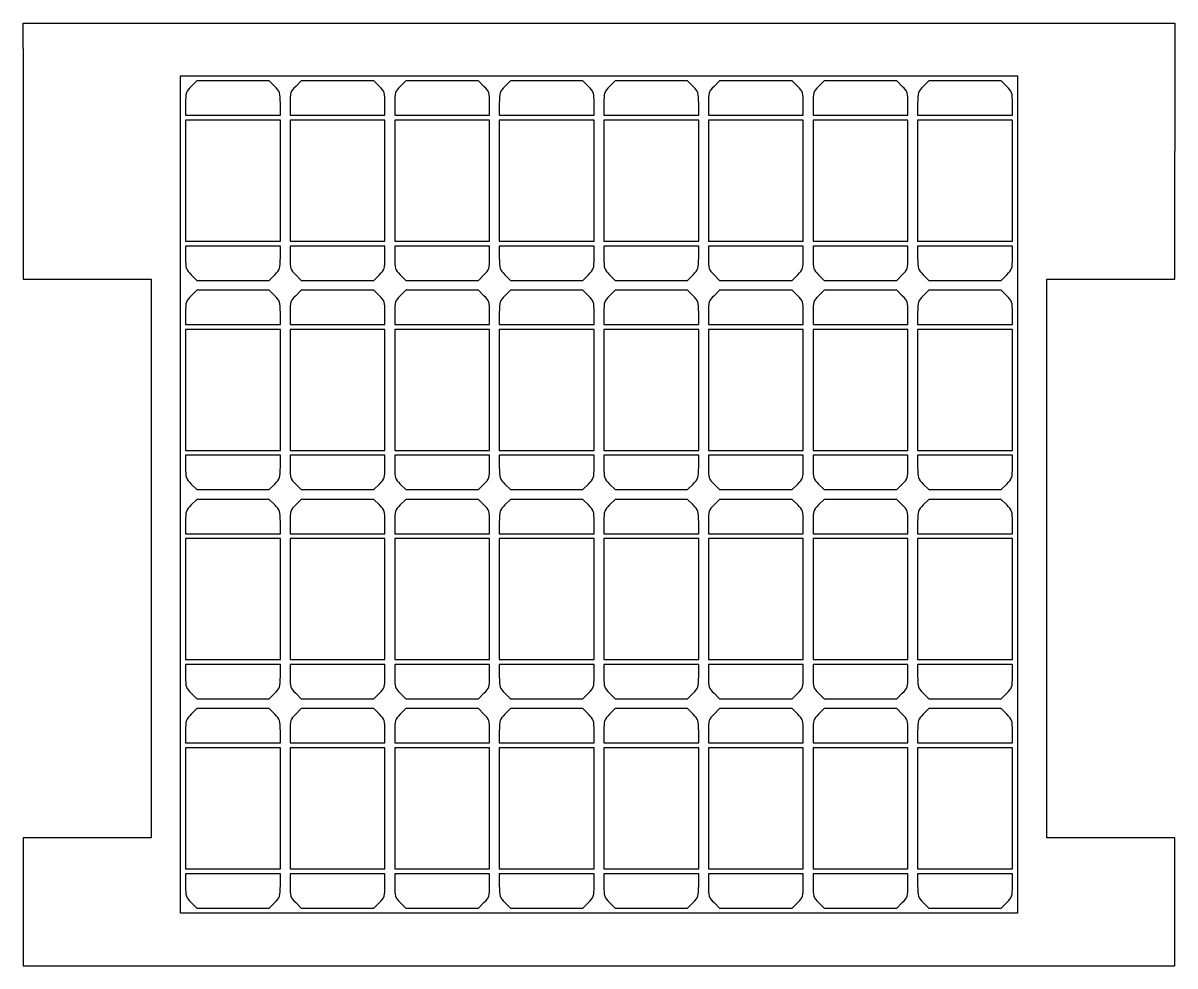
# Model space of a CAD drawing. Header units: millimetres. Extents: x -24 to 235, y 112 to 185.
# Drawn here: x 142.98 to 187.98, y 119.01 to 155.83 of the extents above; entities that cross this region are included whole.
import ezdxf

# ---------------------------------------------------------------- set-up
doc = ezdxf.new("R2010")
doc.units = ezdxf.units.MM
doc.layers.add('Livello_1', color=7, linetype='CONTINUOUS')

msp = doc.modelspace()

# ---------------------------------------------------------------- linework, layer by layer
at = {"layer": 'Livello_1', "color": 7}
for p, q in [((142.978036, 154.82909), (142.978036, 155.82909)), ((142.978036, 155.82909), (187.978106, 155.82909)), ((187.978106, 155.82909), (187.978106, 154.82909)), ((142.978036, 154.82909), (142.978036, 150.8291)), ((187.978106, 154.82909), (187.978106, 150.8291)), ((149.13564, 137.4192), (149.13564, 153.76163)), ((149.13564, 153.76163), (165.47807, 153.76163)), ((149.76125, 153.57012), (149.54421, 153.35307)), ((151.17845, 153.57012), (149.76125, 153.57012)), ((152.59564, 153.57012), (151.17845, 153.57012)), ((152.81269, 153.35307), (152.59564, 153.57012)), ((153.84686, 153.57012), (153.62981, 153.35307)), ((155.26405, 153.57012), (153.84686, 153.57012)), ((156.68125, 153.57012), (155.26405, 153.57012)), ((156.8983, 153.35307), (156.68125, 153.57012)), ((157.93247, 153.57012), (157.71542, 153.35307)), ((159.34966, 153.57012), (157.93247, 153.57012)), ((160.76685, 153.57012), (159.34966, 153.57012)), ((160.98391, 153.35307), (160.76685, 153.57012)), ((162.01808, 153.57012), (161.80103, 153.35307)), ((163.43527, 153.57012), (162.01808, 153.57012)), ((164.85247, 153.57012), (163.43527, 153.57012)), ((165.06952, 153.35307), (164.85247, 153.57012)), ((165.47807, 153.76163), (181.8205, 153.76163)), ((166.10368, 153.57012), (165.88663, 153.35307)), ((167.52088, 153.57012), (166.10368, 153.57012)), ((168.93807, 153.57012), (167.52088, 153.57012)), ((169.15512, 153.35307), (168.93807, 153.57012)), ((170.18929, 153.57012), (169.97224, 153.35307)), ((171.60648, 153.57012), (170.18929, 153.57012)), ((173.02368, 153.57012), (171.60648, 153.57012)), ((173.24073, 153.35307), (173.02368, 153.57012)), ((174.2749, 153.57012), (174.05785, 153.35307)), ((175.6921, 153.57012), (174.2749, 153.57012)), ((177.10929, 153.57012), (175.6921, 153.57012)), ((177.32634, 153.35307), (177.10929, 153.57012)), ((178.36051, 153.57012), (178.14346, 153.35307)), ((179.7777, 153.57012), (178.36051, 153.57012)), ((181.1949, 153.57012), (179.7777, 153.57012)), ((181.41194, 153.35307), (181.1949, 153.57012)), ((181.8205, 153.76163), (181.8205, 137.4192)), ((149.32715, 152.68278), (149.32715, 152.22953)), ((153.02974, 152.22953), (153.02974, 152.68278)), ((153.41276, 152.68278), (153.41276, 152.22953)), ((157.11534, 152.22953), (157.11534, 152.68278)), ((157.49837, 152.68278), (157.49837, 152.22953)), ((161.20095, 152.22953), (161.20095, 152.68278)), ((161.58398, 152.68278), (161.58398, 152.22953)), ((165.28656, 152.22953), (165.28656, 152.68278)), ((165.66959, 152.68278), (165.66959, 152.22953)), ((169.37217, 152.22953), (169.37217, 152.68278)), ((169.7552, 152.68278), (169.7552, 152.22953)), ((173.45778, 152.22953), (173.45778, 152.68278)), ((173.8408, 152.68278), (173.8408, 152.22953)), ((177.54338, 152.22953), (177.54338, 152.68278)), ((177.92641, 152.68278), (177.92641, 152.22953)), ((181.62899, 152.22953), (181.62899, 152.68278)), ((149.32715, 152.22953), (151.17845, 152.22953)), ((151.17845, 152.22953), (153.02974, 152.22953)), ((153.41276, 152.22953), (155.26405, 152.22953)), ((155.26405, 152.22953), (157.11534, 152.22953)), ((157.49837, 152.22953), (159.34966, 152.22953)), ((159.34966, 152.22953), (161.20095, 152.22953)), ((161.58398, 152.22953), (163.43527, 152.22953)), ((163.43527, 152.22953), (165.28656, 152.22953)), ((165.66959, 152.22953), (167.52088, 152.22953)), ((167.52088, 152.22953), (169.37217, 152.22953)), ((169.7552, 152.22953), (171.60648, 152.22953)), ((171.60648, 152.22953), (173.45778, 152.22953)), ((173.8408, 152.22953), (175.6921, 152.22953)), ((175.6921, 152.22953), (177.54338, 152.22953)), ((177.92641, 152.22953), (179.7777, 152.22953)), ((179.7777, 152.22953), (181.62899, 152.22953)), ((151.17845, 152.03802), (149.32715, 152.03802)), ((149.32715, 152.03802), (149.32715, 149.67603)), ((153.02974, 152.03802), (151.17845, 152.03802)), ((153.02974, 149.67603), (153.02974, 152.03802)), ((155.26405, 152.03802), (153.41276, 152.03802)), ((153.41276, 152.03802), (153.41276, 149.67603)), ((157.11534, 152.03802), (155.26405, 152.03802)), ((157.11534, 149.67603), (157.11534, 152.03802)), ((159.34966, 152.03802), (157.49837, 152.03802)), ((157.49837, 152.03802), (157.49837, 149.67603)), ((161.20095, 152.03802), (159.34966, 152.03802)), ((161.20095, 149.67603), (161.20095, 152.03802)), ((163.43527, 152.03802), (161.58398, 152.03802)), ((161.58398, 152.03802), (161.58398, 149.67603)), ((165.28656, 152.03802), (163.43527, 152.03802)), ((165.28656, 149.67603), (165.28656, 152.03802)), ((167.52088, 152.03802), (165.66959, 152.03802)), ((165.66959, 152.03802), (165.66959, 149.67603)), ((169.37217, 152.03802), (167.52088, 152.03802)), ((169.37217, 149.67603), (169.37217, 152.03802)), ((171.60648, 152.03802), (169.7552, 152.03802)), ((169.7552, 152.03802), (169.7552, 149.67603)), ((173.45778, 152.03802), (171.60648, 152.03802)), ((173.45778, 149.67603), (173.45778, 152.03802)), ((175.6921, 152.03802), (173.8408, 152.03802)), ((173.8408, 152.03802), (173.8408, 149.67603)), ((177.54338, 152.03802), (175.6921, 152.03802)), ((177.54338, 149.67603), (177.54338, 152.03802)), ((179.7777, 152.03802), (177.92641, 152.03802)), ((177.92641, 152.03802), (177.92641, 149.67603)), ((181.62899, 152.03802), (179.7777, 152.03802)), ((181.62899, 149.67603), (181.62899, 152.03802)), ((142.978036, 150.8291), (142.978036, 145.82911)), ((187.978106, 145.82911), (187.978106, 150.8291)), ((149.32715, 149.67603), (149.32715, 147.31403)), ((153.02974, 147.31403), (153.02974, 149.67603)), ((153.41276, 149.67603), (153.41276, 147.31403)), ((157.11534, 147.31403), (157.11534, 149.67603)), ((157.49837, 149.67603), (157.49837, 147.31403)), ((161.20095, 147.31403), (161.20095, 149.67603)), ((161.58398, 149.67603), (161.58398, 147.31403)), ((165.28656, 147.31403), (165.28656, 149.67603)), ((165.66959, 149.67603), (165.66959, 147.31403)), ((169.37217, 147.31403), (169.37217, 149.67603)), ((169.7552, 149.67603), (169.7552, 147.31403)), ((173.45778, 147.31403), (173.45778, 149.67603)), ((173.8408, 149.67603), (173.8408, 147.31403)), ((177.54338, 147.31403), (177.54338, 149.67603)), ((177.92641, 149.67603), (177.92641, 147.31403)), ((181.62899, 147.31403), (181.62899, 149.67603)), ((149.32715, 147.31403), (151.17845, 147.31403)), ((151.17845, 147.31403), (153.02974, 147.31403)), ((153.41276, 147.31403), (155.26405, 147.31403)), ((155.26405, 147.31403), (157.11534, 147.31403)), ((157.49837, 147.31403), (159.34966, 147.31403)), ((159.34966, 147.31403), (161.20095, 147.31403)), ((161.58398, 147.31403), (163.43527, 147.31403)), ((163.43527, 147.31403), (165.28656, 147.31403)), ((165.66959, 147.31403), (167.52088, 147.31403)), ((167.52088, 147.31403), (169.37217, 147.31403)), ((169.7552, 147.31403), (171.60648, 147.31403)), ((171.60648, 147.31403), (173.45778, 147.31403)), ((173.8408, 147.31403), (175.6921, 147.31403)), ((175.6921, 147.31403), (177.54338, 147.31403)), ((177.92641, 147.31403), (179.7777, 147.31403)), ((179.7777, 147.31403), (181.62899, 147.31403)), ((151.17845, 147.12252), (149.32715, 147.12252)), ((149.32715, 147.12252), (149.32715, 146.66927)), ((153.02974, 147.12252), (151.17845, 147.12252)), ((153.02974, 146.66927), (153.02974, 147.12252)), ((155.26405, 147.12252), (153.41276, 147.12252)), ((153.41276, 147.12252), (153.41276, 146.66927)), ((157.11534, 147.12252), (155.26405, 147.12252)), ((157.11534, 146.66927), (157.11534, 147.12252)), ((159.34966, 147.12252), (157.49837, 147.12252)), ((157.49837, 147.12252), (157.49837, 146.66927)), ((161.20095, 147.12252), (159.34966, 147.12252)), ((161.20095, 146.66927), (161.20095, 147.12252)), ((163.43527, 147.12252), (161.58398, 147.12252)), ((161.58398, 147.12252), (161.58398, 146.66927)), ((165.28656, 147.12252), (163.43527, 147.12252)), ((165.28656, 146.66927), (165.28656, 147.12252)), ((167.52088, 147.12252), (165.66959, 147.12252)), ((165.66959, 147.12252), (165.66959, 146.66927)), ((169.37217, 147.12252), (167.52088, 147.12252)), ((169.37217, 146.66927), (169.37217, 147.12252)), ((171.60648, 147.12252), (169.7552, 147.12252)), ((169.7552, 147.12252), (169.7552, 146.66927)), ((173.45778, 147.12252), (171.60648, 147.12252)), ((173.45778, 146.66927), (173.45778, 147.12252)), ((175.6921, 147.12252), (173.8408, 147.12252)), ((173.8408, 147.12252), (173.8408, 146.66927)), ((177.54338, 147.12252), (175.6921, 147.12252)), ((177.54338, 146.66927), (177.54338, 147.12252)), ((179.7777, 147.12252), (177.92641, 147.12252)), ((177.92641, 147.12252), (177.92641, 146.66927)), ((181.62899, 147.12252), (179.7777, 147.12252)), ((181.62899, 146.66927), (181.62899, 147.12252)), ((142.978036, 145.82911), (147.977866, 145.82911)), ((147.977866, 145.82911), (147.977866, 124.00929)), ((149.54421, 145.99898), (149.76125, 145.78193)), ((152.59564, 145.78193), (152.81269, 145.99898)), ((153.62981, 145.99898), (153.84686, 145.78193)), ((156.68125, 145.78193), (156.8983, 145.99898)), ((157.71542, 145.99898), (157.93247, 145.78193)), ((160.76685, 145.78193), (160.98391, 145.99898)), ((161.80103, 145.99898), (162.01808, 145.78193)), ((164.85247, 145.78193), (165.06952, 145.99898)), ((165.88663, 145.99898), (166.10368, 145.78193)), ((168.93807, 145.78193), (169.15512, 145.99898)), ((169.97224, 145.99898), (170.18929, 145.78193)), ((173.02368, 145.78193), (173.24073, 145.99898)), ((174.05785, 145.99898), (174.2749, 145.78193)), ((177.10929, 145.78193), (177.32634, 145.99898)), ((178.14346, 145.99898), (178.36051, 145.78193)), ((181.1949, 145.78193), (181.41194, 145.99898)), ((182.978006, 145.82911), (187.978106, 145.82911)), ((182.978006, 124.00929), (182.978006, 145.82911)), ((149.76125, 145.3989), (149.54421, 145.18186)), ((149.76125, 145.78193), (151.17845, 145.78193)), ((151.17845, 145.3989), (149.76125, 145.3989)), ((151.17845, 145.78193), (152.59564, 145.78193)), ((152.59564, 145.3989), (151.17845, 145.3989)), ((152.81269, 145.18186), (152.59564, 145.3989)), ((153.84686, 145.3989), (153.62981, 145.18186)), ((153.84686, 145.78193), (155.26405, 145.78193)), ((155.26405, 145.3989), (153.84686, 145.3989)), ((155.26405, 145.78193), (156.68125, 145.78193)), ((156.68125, 145.3989), (155.26405, 145.3989)), ((156.8983, 145.18186), (156.68125, 145.3989)), ((157.93247, 145.3989), (157.71542, 145.18186)), ((157.93247, 145.78193), (159.34966, 145.78193)), ((159.34966, 145.3989), (157.93247, 145.3989)), ((159.34966, 145.78193), (160.76685, 145.78193)), ((160.76685, 145.3989), (159.34966, 145.3989)), ((160.98391, 145.18186), (160.76685, 145.3989)), ((162.01808, 145.3989), (161.80103, 145.18186)), ((162.01808, 145.78193), (163.43527, 145.78193)), ((163.43527, 145.3989), (162.01808, 145.3989)), ((163.43527, 145.78193), (164.85247, 145.78193)), ((164.85247, 145.3989), (163.43527, 145.3989)), ((165.06952, 145.18186), (164.85247, 145.3989)), ((166.10368, 145.3989), (165.88663, 145.18186)), ((166.10368, 145.78193), (167.52088, 145.78193)), ((167.52088, 145.3989), (166.10368, 145.3989)), ((167.52088, 145.78193), (168.93807, 145.78193)), ((168.93807, 145.3989), (167.52088, 145.3989)), ((169.15512, 145.18186), (168.93807, 145.3989)), ((170.18929, 145.3989), (169.97224, 145.18186)), ((170.18929, 145.78193), (171.60648, 145.78193)), ((171.60648, 145.3989), (170.18929, 145.3989)), ((171.60648, 145.78193), (173.02368, 145.78193)), ((173.02368, 145.3989), (171.60648, 145.3989)), ((173.24073, 145.18186), (173.02368, 145.3989)), ((174.2749, 145.3989), (174.05785, 145.18186)), ((174.2749, 145.78193), (175.6921, 145.78193)), ((175.6921, 145.3989), (174.2749, 145.3989)), ((175.6921, 145.78193), (177.10929, 145.78193)), ((177.10929, 145.3989), (175.6921, 145.3989)), ((177.32634, 145.18186), (177.10929, 145.3989)), ((178.36051, 145.3989), (178.14346, 145.18186)), ((178.36051, 145.78193), (179.7777, 145.78193)), ((179.7777, 145.3989), (178.36051, 145.3989)), ((179.7777, 145.78193), (181.1949, 145.78193)), ((181.1949, 145.3989), (179.7777, 145.3989)), ((181.41194, 145.18186), (181.1949, 145.3989)), ((149.32715, 144.51156), (149.32715, 144.05831)), ((153.02974, 144.05831), (153.02974, 144.51156)), ((153.41276, 144.51156), (153.41276, 144.05831)), ((157.11534, 144.05831), (157.11534, 144.51156)), ((157.49837, 144.51156), (157.49837, 144.05831)), ((161.20095, 144.05831), (161.20095, 144.51156)), ((161.58398, 144.51156), (161.58398, 144.05831)), ((165.28656, 144.05831), (165.28656, 144.51156)), ((165.66959, 144.51156), (165.66959, 144.05831)), ((169.37217, 144.05831), (169.37217, 144.51156)), ((169.7552, 144.51156), (169.7552, 144.05831)), ((173.45778, 144.05831), (173.45778, 144.51156)), ((173.8408, 144.51156), (173.8408, 144.05831)), ((177.54338, 144.05831), (177.54338, 144.51156)), ((177.92641, 144.51156), (177.92641, 144.05831)), ((181.62899, 144.05831), (181.62899, 144.51156)), ((149.32715, 144.05831), (151.17845, 144.05831)), ((151.17845, 144.05831), (153.02974, 144.05831)), ((153.41276, 144.05831), (155.26405, 144.05831)), ((155.26405, 144.05831), (157.11534, 144.05831)), ((157.49837, 144.05831), (159.34966, 144.05831)), ((159.34966, 144.05831), (161.20095, 144.05831)), ((161.58398, 144.05831), (163.43527, 144.05831)), ((163.43527, 144.05831), (165.28656, 144.05831)), ((165.66959, 144.05831), (167.52088, 144.05831)), ((167.52088, 144.05831), (169.37217, 144.05831)), ((169.7552, 144.05831), (171.60648, 144.05831)), ((171.60648, 144.05831), (173.45778, 144.05831)), ((173.8408, 144.05831), (175.6921, 144.05831)), ((175.6921, 144.05831), (177.54338, 144.05831)), ((177.92641, 144.05831), (179.7777, 144.05831)), ((179.7777, 144.05831), (181.62899, 144.05831)), ((151.17845, 143.8668), (149.32715, 143.8668)), ((149.32715, 143.8668), (149.32715, 141.50481)), ((153.02974, 143.8668), (151.17845, 143.8668)), ((153.02974, 141.50481), (153.02974, 143.8668)), ((155.26405, 143.8668), (153.41276, 143.8668)), ((153.41276, 143.8668), (153.41276, 141.50481)), ((157.11534, 143.8668), (155.26405, 143.8668)), ((157.11534, 141.50481), (157.11534, 143.8668)), ((159.34966, 143.8668), (157.49837, 143.8668)), ((157.49837, 143.8668), (157.49837, 141.50481)), ((161.20095, 143.8668), (159.34966, 143.8668)), ((161.20095, 141.50481), (161.20095, 143.8668)), ((163.43527, 143.8668), (161.58398, 143.8668)), ((161.58398, 143.8668), (161.58398, 141.50481)), ((165.28656, 143.8668), (163.43527, 143.8668)), ((165.28656, 141.50481), (165.28656, 143.8668)), ((167.52088, 143.8668), (165.66959, 143.8668)), ((165.66959, 143.8668), (165.66959, 141.50481)), ((169.37217, 143.8668), (167.52088, 143.8668)), ((169.37217, 141.50481), (169.37217, 143.8668)), ((171.60648, 143.8668), (169.7552, 143.8668)), ((169.7552, 143.8668), (169.7552, 141.50481)), ((173.45778, 143.8668), (171.60648, 143.8668)), ((173.45778, 141.50481), (173.45778, 143.8668)), ((175.6921, 143.8668), (173.8408, 143.8668)), ((173.8408, 143.8668), (173.8408, 141.50481)), ((177.54338, 143.8668), (175.6921, 143.8668)), ((177.54338, 141.50481), (177.54338, 143.8668)), ((179.7777, 143.8668), (177.92641, 143.8668)), ((177.92641, 143.8668), (177.92641, 141.50481)), ((181.62899, 143.8668), (179.7777, 143.8668)), ((181.62899, 141.50481), (181.62899, 143.8668)), ((149.32715, 141.50481), (149.32715, 139.14282)), ((153.02974, 139.14282), (153.02974, 141.50481)), ((153.41276, 141.50481), (153.41276, 139.14282)), ((157.11534, 139.14282), (157.11534, 141.50481)), ((157.49837, 141.50481), (157.49837, 139.14282)), ((161.20095, 139.14282), (161.20095, 141.50481)), ((161.58398, 141.50481), (161.58398, 139.14282)), ((165.28656, 139.14282), (165.28656, 141.50481)), ((165.66959, 141.50481), (165.66959, 139.14282)), ((169.37217, 139.14282), (169.37217, 141.50481)), ((169.7552, 141.50481), (169.7552, 139.14282)), ((173.45778, 139.14282), (173.45778, 141.50481)), ((173.8408, 141.50481), (173.8408, 139.14282)), ((177.54338, 139.14282), (177.54338, 141.50481)), ((177.92641, 141.50481), (177.92641, 139.14282)), ((181.62899, 139.14282), (181.62899, 141.50481)), ((149.32715, 139.14282), (151.17845, 139.14282)), ((151.17845, 139.14282), (153.02974, 139.14282)), ((153.41276, 139.14282), (155.26405, 139.14282)), ((155.26405, 139.14282), (157.11534, 139.14282)), ((157.49837, 139.14282), (159.34966, 139.14282)), ((159.34966, 139.14282), (161.20095, 139.14282)), ((161.58398, 139.14282), (163.43527, 139.14282)), ((163.43527, 139.14282), (165.28656, 139.14282)), ((165.66959, 139.14282), (167.52088, 139.14282)), ((167.52088, 139.14282), (169.37217, 139.14282)), ((169.7552, 139.14282), (171.60648, 139.14282)), ((171.60648, 139.14282), (173.45778, 139.14282)), ((173.8408, 139.14282), (175.6921, 139.14282)), ((175.6921, 139.14282), (177.54338, 139.14282)), ((177.92641, 139.14282), (179.7777, 139.14282)), ((179.7777, 139.14282), (181.62899, 139.14282)), ((151.17845, 138.95131), (149.32715, 138.95131)), ((149.32715, 138.95131), (149.32715, 138.49806)), ((153.02974, 138.95131), (151.17845, 138.95131)), ((153.02974, 138.49806), (153.02974, 138.95131)), ((155.26405, 138.95131), (153.41276, 138.95131)), ((153.41276, 138.95131), (153.41276, 138.49806)), ((157.11534, 138.95131), (155.26405, 138.95131)), ((157.11534, 138.49806), (157.11534, 138.95131)), ((159.34966, 138.95131), (157.49837, 138.95131)), ((157.49837, 138.95131), (157.49837, 138.49806)), ((161.20095, 138.95131), (159.34966, 138.95131)), ((161.20095, 138.49806), (161.20095, 138.95131)), ((163.43527, 138.95131), (161.58398, 138.95131)), ((161.58398, 138.95131), (161.58398, 138.49806)), ((165.28656, 138.95131), (163.43527, 138.95131)), ((165.28656, 138.49806), (165.28656, 138.95131)), ((167.52088, 138.95131), (165.66959, 138.95131)), ((165.66959, 138.95131), (165.66959, 138.49806)), ((169.37217, 138.95131), (167.52088, 138.95131)), ((169.37217, 138.49806), (169.37217, 138.95131)), ((171.60648, 138.95131), (169.7552, 138.95131)), ((169.7552, 138.95131), (169.7552, 138.49806)), ((173.45778, 138.95131), (171.60648, 138.95131)), ((173.45778, 138.49806), (173.45778, 138.95131)), ((175.6921, 138.95131), (173.8408, 138.95131)), ((173.8408, 138.95131), (173.8408, 138.49806)), ((177.54338, 138.95131), (175.6921, 138.95131)), ((177.54338, 138.49806), (177.54338, 138.95131)), ((179.7777, 138.95131), (177.92641, 138.95131)), ((177.92641, 138.95131), (177.92641, 138.49806)), ((181.62899, 138.95131), (179.7777, 138.95131)), ((181.62899, 138.49806), (181.62899, 138.95131)), ((149.54421, 137.82776), (149.76125, 137.61072)), ((152.59564, 137.61072), (152.81269, 137.82776)), ((153.62981, 137.82776), (153.84686, 137.61072)), ((156.68125, 137.61072), (156.8983, 137.82776)), ((157.71542, 137.82776), (157.93247, 137.61072)), ((160.76685, 137.61072), (160.98391, 137.82776)), ((161.80103, 137.82776), (162.01808, 137.61072)), ((164.85247, 137.61072), (165.06952, 137.82776)), ((165.88663, 137.82776), (166.10368, 137.61072)), ((168.93807, 137.61072), (169.15512, 137.82776)), ((169.97224, 137.82776), (170.18929, 137.61072)), ((173.02368, 137.61072), (173.24073, 137.82776)), ((174.05785, 137.82776), (174.2749, 137.61072)), ((177.10929, 137.61072), (177.32634, 137.82776)), ((178.14346, 137.82776), (178.36051, 137.61072)), ((181.1949, 137.61072), (181.41194, 137.82776)), ((149.13564, 121.07677), (149.13564, 137.4192)), ((149.76125, 137.61072), (151.17845, 137.61072)), ((151.17845, 137.61072), (152.59564, 137.61072)), ((153.84686, 137.61072), (155.26405, 137.61072)), ((155.26405, 137.61072), (156.68125, 137.61072)), ((157.93247, 137.61072), (159.34966, 137.61072)), ((159.34966, 137.61072), (160.76685, 137.61072)), ((162.01808, 137.61072), (163.43527, 137.61072)), ((163.43527, 137.61072), (164.85247, 137.61072)), ((166.10368, 137.61072), (167.52088, 137.61072)), ((167.52088, 137.61072), (168.93807, 137.61072)), ((170.18929, 137.61072), (171.60648, 137.61072)), ((171.60648, 137.61072), (173.02368, 137.61072)), ((174.2749, 137.61072), (175.6921, 137.61072)), ((175.6921, 137.61072), (177.10929, 137.61072)), ((178.36051, 137.61072), (179.7777, 137.61072)), ((179.7777, 137.61072), (181.1949, 137.61072)), ((181.8205, 137.4192), (181.8205, 121.07677)), ((149.76125, 137.22769), (149.54421, 137.01064)), ((151.17845, 137.22769), (149.76125, 137.22769)), ((152.59564, 137.22769), (151.17845, 137.22769)), ((152.81269, 137.01064), (152.59564, 137.22769)), ((153.84686, 137.22769), (153.62981, 137.01064)), ((155.26405, 137.22769), (153.84686, 137.22769)), ((156.68125, 137.22769), (155.26405, 137.22769)), ((156.8983, 137.01064), (156.68125, 137.22769)), ((157.93247, 137.22769), (157.71542, 137.01064)), ((159.34966, 137.22769), (157.93247, 137.22769)), ((160.76685, 137.22769), (159.34966, 137.22769)), ((160.98391, 137.01064), (160.76685, 137.22769)), ((162.01808, 137.22769), (161.80103, 137.01064)), ((163.43527, 137.22769), (162.01808, 137.22769)), ((164.85247, 137.22769), (163.43527, 137.22769)), ((165.06952, 137.01064), (164.85247, 137.22769)), ((166.10368, 137.22769), (165.88663, 137.01064)), ((167.52088, 137.22769), (166.10368, 137.22769)), ((168.93807, 137.22769), (167.52088, 137.22769)), ((169.15512, 137.01064), (168.93807, 137.22769)), ((170.18929, 137.22769), (169.97224, 137.01064)), ((171.60648, 137.22769), (170.18929, 137.22769)), ((173.02368, 137.22769), (171.60648, 137.22769)), ((173.24073, 137.01064), (173.02368, 137.22769)), ((174.2749, 137.22769), (174.05785, 137.01064)), ((175.6921, 137.22769), (174.2749, 137.22769)), ((177.10929, 137.22769), (175.6921, 137.22769)), ((177.32634, 137.01064), (177.10929, 137.22769)), ((178.36051, 137.22769), (178.14346, 137.01064)), ((179.7777, 137.22769), (178.36051, 137.22769)), ((181.1949, 137.22769), (179.7777, 137.22769)), ((181.41194, 137.01064), (181.1949, 137.22769)), ((149.32715, 136.34035), (149.32715, 135.8871)), ((153.02974, 135.8871), (153.02974, 136.34035)), ((153.41276, 136.34035), (153.41276, 135.8871)), ((157.11534, 135.8871), (157.11534, 136.34035)), ((157.49837, 136.34035), (157.49837, 135.8871)), ((161.20095, 135.8871), (161.20095, 136.34035)), ((161.58398, 136.34035), (161.58398, 135.8871)), ((165.28656, 135.8871), (165.28656, 136.34035)), ((165.66959, 136.34035), (165.66959, 135.8871)), ((169.37217, 135.8871), (169.37217, 136.34035)), ((169.7552, 136.34035), (169.7552, 135.8871)), ((173.45778, 135.8871), (173.45778, 136.34035)), ((173.8408, 136.34035), (173.8408, 135.8871)), ((177.54338, 135.8871), (177.54338, 136.34035)), ((177.92641, 136.34035), (177.92641, 135.8871)), ((181.62899, 135.8871), (181.62899, 136.34035)), ((149.32715, 135.8871), (151.17845, 135.8871)), ((151.17845, 135.69559), (149.32715, 135.69559)), ((149.32715, 135.69559), (149.32715, 133.33359)), ((151.17845, 135.8871), (153.02974, 135.8871)), ((153.02974, 135.69559), (151.17845, 135.69559)), ((153.02974, 133.33359), (153.02974, 135.69559)), ((153.41276, 135.8871), (155.26405, 135.8871)), ((155.26405, 135.69559), (153.41276, 135.69559)), ((153.41276, 135.69559), (153.41276, 133.33359)), ((155.26405, 135.8871), (157.11534, 135.8871)), ((157.11534, 135.69559), (155.26405, 135.69559)), ((157.11534, 133.33359), (157.11534, 135.69559)), ((157.49837, 135.8871), (159.34966, 135.8871)), ((159.34966, 135.69559), (157.49837, 135.69559)), ((157.49837, 135.69559), (157.49837, 133.33359)), ((159.34966, 135.8871), (161.20095, 135.8871)), ((161.20095, 135.69559), (159.34966, 135.69559)), ((161.20095, 133.33359), (161.20095, 135.69559)), ((161.58398, 135.8871), (163.43527, 135.8871)), ((163.43527, 135.69559), (161.58398, 135.69559)), ((161.58398, 135.69559), (161.58398, 133.33359)), ((163.43527, 135.8871), (165.28656, 135.8871)), ((165.28656, 135.69559), (163.43527, 135.69559)), ((165.28656, 133.33359), (165.28656, 135.69559)), ((165.66959, 135.8871), (167.52088, 135.8871)), ((167.52088, 135.69559), (165.66959, 135.69559)), ((165.66959, 135.69559), (165.66959, 133.33359)), ((167.52088, 135.8871), (169.37217, 135.8871)), ((169.37217, 135.69559), (167.52088, 135.69559)), ((169.37217, 133.33359), (169.37217, 135.69559)), ((169.7552, 135.8871), (171.60648, 135.8871)), ((171.60648, 135.69559), (169.7552, 135.69559)), ((169.7552, 135.69559), (169.7552, 133.33359)), ((171.60648, 135.8871), (173.45778, 135.8871)), ((173.45778, 135.69559), (171.60648, 135.69559)), ((173.45778, 133.33359), (173.45778, 135.69559)), ((173.8408, 135.8871), (175.6921, 135.8871)), ((175.6921, 135.69559), (173.8408, 135.69559)), ((173.8408, 135.69559), (173.8408, 133.33359)), ((175.6921, 135.8871), (177.54338, 135.8871)), ((177.54338, 135.69559), (175.6921, 135.69559)), ((177.54338, 133.33359), (177.54338, 135.69559)), ((177.92641, 135.8871), (179.7777, 135.8871)), ((179.7777, 135.69559), (177.92641, 135.69559)), ((177.92641, 135.69559), (177.92641, 133.33359)), ((179.7777, 135.8871), (181.62899, 135.8871)), ((181.62899, 135.69559), (179.7777, 135.69559)), ((181.62899, 133.33359), (181.62899, 135.69559)), ((149.32715, 133.33359), (149.32715, 130.9716)), ((153.02974, 130.9716), (153.02974, 133.33359)), ((153.41276, 133.33359), (153.41276, 130.9716)), ((157.11534, 130.9716), (157.11534, 133.33359)), ((157.49837, 133.33359), (157.49837, 130.9716)), ((161.20095, 130.9716), (161.20095, 133.33359)), ((161.58398, 133.33359), (161.58398, 130.9716)), ((165.28656, 130.9716), (165.28656, 133.33359)), ((165.66959, 133.33359), (165.66959, 130.9716)), ((169.37217, 130.9716), (169.37217, 133.33359)), ((169.7552, 133.33359), (169.7552, 130.9716)), ((173.45778, 130.9716), (173.45778, 133.33359)), ((173.8408, 133.33359), (173.8408, 130.9716)), ((177.54338, 130.9716), (177.54338, 133.33359)), ((177.92641, 133.33359), (177.92641, 130.9716)), ((181.62899, 130.9716), (181.62899, 133.33359)), ((149.32715, 130.9716), (151.17845, 130.9716)), ((151.17845, 130.9716), (153.02974, 130.9716)), ((153.41276, 130.9716), (155.26405, 130.9716)), ((155.26405, 130.9716), (157.11534, 130.9716)), ((157.49837, 130.9716), (159.34966, 130.9716)), ((159.34966, 130.9716), (161.20095, 130.9716)), ((161.58398, 130.9716), (163.43527, 130.9716)), ((163.43527, 130.9716), (165.28656, 130.9716)), ((165.66959, 130.9716), (167.52088, 130.9716)), ((167.52088, 130.9716), (169.37217, 130.9716)), ((169.7552, 130.9716), (171.60648, 130.9716)), ((171.60648, 130.9716), (173.45778, 130.9716)), ((173.8408, 130.9716), (175.6921, 130.9716)), ((175.6921, 130.9716), (177.54338, 130.9716)), ((177.92641, 130.9716), (179.7777, 130.9716)), ((179.7777, 130.9716), (181.62899, 130.9716)), ((151.17845, 130.78009), (149.32715, 130.78009)), ((149.32715, 130.78009), (149.32715, 130.32684)), ((153.02974, 130.78009), (151.17845, 130.78009)), ((153.02974, 130.32684), (153.02974, 130.78009)), ((155.26405, 130.78009), (153.41276, 130.78009)), ((153.41276, 130.78009), (153.41276, 130.32684)), ((157.11534, 130.78009), (155.26405, 130.78009)), ((157.11534, 130.32684), (157.11534, 130.78009)), ((159.34966, 130.78009), (157.49837, 130.78009)), ((157.49837, 130.78009), (157.49837, 130.32684)), ((161.20095, 130.78009), (159.34966, 130.78009)), ((161.20095, 130.32684), (161.20095, 130.78009)), ((163.43527, 130.78009), (161.58398, 130.78009)), ((161.58398, 130.78009), (161.58398, 130.32684)), ((165.28656, 130.78009), (163.43527, 130.78009)), ((165.28656, 130.32684), (165.28656, 130.78009)), ((167.52088, 130.78009), (165.66959, 130.78009)), ((165.66959, 130.78009), (165.66959, 130.32684)), ((169.37217, 130.78009), (167.52088, 130.78009)), ((169.37217, 130.32684), (169.37217, 130.78009)), ((171.60648, 130.78009), (169.7552, 130.78009)), ((169.7552, 130.78009), (169.7552, 130.32684)), ((173.45778, 130.78009), (171.60648, 130.78009)), ((173.45778, 130.32684), (173.45778, 130.78009)), ((175.6921, 130.78009), (173.8408, 130.78009)), ((173.8408, 130.78009), (173.8408, 130.32684)), ((177.54338, 130.78009), (175.6921, 130.78009)), ((177.54338, 130.32684), (177.54338, 130.78009)), ((179.7777, 130.78009), (177.92641, 130.78009)), ((177.92641, 130.78009), (177.92641, 130.32684)), ((181.62899, 130.78009), (179.7777, 130.78009)), ((181.62899, 130.32684), (181.62899, 130.78009)), ((149.54421, 129.65655), (149.76125, 129.4395)), ((152.59564, 129.4395), (152.81269, 129.65655)), ((153.62981, 129.65655), (153.84686, 129.4395)), ((156.68125, 129.4395), (156.8983, 129.65655)), ((157.71542, 129.65655), (157.93247, 129.4395)), ((160.76685, 129.4395), (160.98391, 129.65655)), ((161.80103, 129.65655), (162.01808, 129.4395)), ((164.85247, 129.4395), (165.06952, 129.65655)), ((165.88663, 129.65655), (166.10368, 129.4395)), ((168.93807, 129.4395), (169.15512, 129.65655)), ((169.97224, 129.65655), (170.18929, 129.4395)), ((173.02368, 129.4395), (173.24073, 129.65655)), ((174.05785, 129.65655), (174.2749, 129.4395)), ((177.10929, 129.4395), (177.32634, 129.65655)), ((178.14346, 129.65655), (178.36051, 129.4395)), ((181.1949, 129.4395), (181.41194, 129.65655)), ((149.76125, 129.4395), (151.17845, 129.4395)), ((151.17845, 129.4395), (152.59564, 129.4395)), ((153.84686, 129.4395), (155.26405, 129.4395)), ((155.26405, 129.4395), (156.68125, 129.4395)), ((157.93247, 129.4395), (159.34966, 129.4395)), ((159.34966, 129.4395), (160.76685, 129.4395)), ((162.01808, 129.4395), (163.43527, 129.4395)), ((163.43527, 129.4395), (164.85247, 129.4395)), ((166.10368, 129.4395), (167.52088, 129.4395)), ((167.52088, 129.4395), (168.93807, 129.4395)), ((170.18929, 129.4395), (171.60648, 129.4395)), ((171.60648, 129.4395), (173.02368, 129.4395)), ((174.2749, 129.4395), (175.6921, 129.4395)), ((175.6921, 129.4395), (177.10929, 129.4395)), ((178.36051, 129.4395), (179.7777, 129.4395)), ((179.7777, 129.4395), (181.1949, 129.4395)), ((149.76125, 129.05648), (149.54421, 128.83942)), ((151.17845, 129.05648), (149.76125, 129.05648)), ((152.59564, 129.05648), (151.17845, 129.05648)), ((152.81269, 128.83942), (152.59564, 129.05648)), ((153.84686, 129.05648), (153.62981, 128.83942)), ((155.26405, 129.05648), (153.84686, 129.05648)), ((156.68125, 129.05648), (155.26405, 129.05648)), ((156.8983, 128.83942), (156.68125, 129.05648)), ((157.93247, 129.05648), (157.71542, 128.83942)), ((159.34966, 129.05648), (157.93247, 129.05648)), ((160.76685, 129.05648), (159.34966, 129.05648)), ((160.98391, 128.83942), (160.76685, 129.05648)), ((162.01808, 129.05648), (161.80103, 128.83942)), ((163.43527, 129.05648), (162.01808, 129.05648)), ((164.85247, 129.05648), (163.43527, 129.05648)), ((165.06952, 128.83942), (164.85247, 129.05648)), ((166.10368, 129.05648), (165.88663, 128.83942)), ((167.52088, 129.05648), (166.10368, 129.05648)), ((168.93807, 129.05648), (167.52088, 129.05648)), ((169.15512, 128.83942), (168.93807, 129.05648)), ((170.18929, 129.05648), (169.97224, 128.83942)), ((171.60648, 129.05648), (170.18929, 129.05648)), ((173.02368, 129.05648), (171.60648, 129.05648)), ((173.24073, 128.83942), (173.02368, 129.05648)), ((174.2749, 129.05648), (174.05785, 128.83942)), ((175.6921, 129.05648), (174.2749, 129.05648)), ((177.10929, 129.05648), (175.6921, 129.05648)), ((177.32634, 128.83942), (177.10929, 129.05648)), ((178.36051, 129.05648), (178.14346, 128.83942)), ((179.7777, 129.05648), (178.36051, 129.05648)), ((181.1949, 129.05648), (179.7777, 129.05648)), ((181.41194, 128.83942), (181.1949, 129.05648)), ((149.32715, 128.16913), (149.32715, 127.71588)), ((153.02974, 127.71588), (153.02974, 128.16913)), ((153.41276, 128.16913), (153.41276, 127.71588)), ((157.11534, 127.71588), (157.11534, 128.16913)), ((157.49837, 128.16913), (157.49837, 127.71588)), ((161.20095, 127.71588), (161.20095, 128.16913)), ((161.58398, 128.16913), (161.58398, 127.71588)), ((165.28656, 127.71588), (165.28656, 128.16913)), ((165.66959, 128.16913), (165.66959, 127.71588)), ((169.37217, 127.71588), (169.37217, 128.16913)), ((169.7552, 128.16913), (169.7552, 127.71588)), ((173.45778, 127.71588), (173.45778, 128.16913)), ((173.8408, 128.16913), (173.8408, 127.71588)), ((177.54338, 127.71588), (177.54338, 128.16913)), ((177.92641, 128.16913), (177.92641, 127.71588)), ((181.62899, 127.71588), (181.62899, 128.16913)), ((149.32715, 127.71588), (151.17845, 127.71588)), ((151.17845, 127.52437), (149.32715, 127.52437)), ((149.32715, 127.52437), (149.32715, 125.16238)), ((151.17845, 127.71588), (153.02974, 127.71588)), ((153.02974, 127.52437), (151.17845, 127.52437)), ((153.02974, 125.16238), (153.02974, 127.52437)), ((153.41276, 127.71588), (155.26405, 127.71588)), ((155.26405, 127.52437), (153.41276, 127.52437)), ((153.41276, 127.52437), (153.41276, 125.16238)), ((155.26405, 127.71588), (157.11534, 127.71588)), ((157.11534, 127.52437), (155.26405, 127.52437)), ((157.11534, 125.16238), (157.11534, 127.52437)), ((157.49837, 127.71588), (159.34966, 127.71588)), ((159.34966, 127.52437), (157.49837, 127.52437)), ((157.49837, 127.52437), (157.49837, 125.16238)), ((159.34966, 127.71588), (161.20095, 127.71588)), ((161.20095, 127.52437), (159.34966, 127.52437)), ((161.20095, 125.16238), (161.20095, 127.52437)), ((161.58398, 127.71588), (163.43527, 127.71588)), ((163.43527, 127.52437), (161.58398, 127.52437)), ((161.58398, 127.52437), (161.58398, 125.16238)), ((163.43527, 127.71588), (165.28656, 127.71588)), ((165.28656, 127.52437), (163.43527, 127.52437)), ((165.28656, 125.16238), (165.28656, 127.52437)), ((165.66959, 127.71588), (167.52088, 127.71588)), ((167.52088, 127.52437), (165.66959, 127.52437)), ((165.66959, 127.52437), (165.66959, 125.16238)), ((167.52088, 127.71588), (169.37217, 127.71588)), ((169.37217, 127.52437), (167.52088, 127.52437)), ((169.37217, 125.16238), (169.37217, 127.52437)), ((169.7552, 127.71588), (171.60648, 127.71588)), ((171.60648, 127.52437), (169.7552, 127.52437)), ((169.7552, 127.52437), (169.7552, 125.16238)), ((171.60648, 127.71588), (173.45778, 127.71588)), ((173.45778, 127.52437), (171.60648, 127.52437)), ((173.45778, 125.16238), (173.45778, 127.52437)), ((173.8408, 127.71588), (175.6921, 127.71588)), ((175.6921, 127.52437), (173.8408, 127.52437)), ((173.8408, 127.52437), (173.8408, 125.16238)), ((175.6921, 127.71588), (177.54338, 127.71588)), ((177.54338, 127.52437), (175.6921, 127.52437)), ((177.54338, 125.16238), (177.54338, 127.52437)), ((177.92641, 127.71588), (179.7777, 127.71588)), ((179.7777, 127.52437), (177.92641, 127.52437)), ((177.92641, 127.52437), (177.92641, 125.16238)), ((179.7777, 127.71588), (181.62899, 127.71588)), ((181.62899, 127.52437), (179.7777, 127.52437)), ((181.62899, 125.16238), (181.62899, 127.52437)), ((149.32715, 125.16238), (149.32715, 122.80039)), ((153.02974, 122.80039), (153.02974, 125.16238)), ((153.41276, 125.16238), (153.41276, 122.80039)), ((157.11534, 122.80039), (157.11534, 125.16238)), ((157.49837, 125.16238), (157.49837, 122.80039)), ((161.20095, 122.80039), (161.20095, 125.16238)), ((161.58398, 125.16238), (161.58398, 122.80039)), ((165.28656, 122.80039), (165.28656, 125.16238)), ((165.66959, 125.16238), (165.66959, 122.80039)), ((169.37217, 122.80039), (169.37217, 125.16238)), ((169.7552, 125.16238), (169.7552, 122.80039)), ((173.45778, 122.80039), (173.45778, 125.16238)), ((173.8408, 125.16238), (173.8408, 122.80039)), ((177.54338, 122.80039), (177.54338, 125.16238)), ((177.92641, 125.16238), (177.92641, 122.80039)), ((181.62899, 122.80039), (181.62899, 125.16238)), ((142.978036, 124.00929), (142.978036, 119.0093)), ((147.977866, 124.00929), (142.978036, 124.00929)), ((187.978106, 124.00929), (182.978006, 124.00929)), ((187.978106, 119.0093), (187.978106, 124.00929)), ((149.32715, 122.80039), (151.17845, 122.80039)), ((151.17844, 122.60887), (149.32715, 122.60887)), ((149.32715, 122.60887), (149.32715, 122.15563)), ((153.02974, 122.60887), (151.17844, 122.60887)), ((151.17845, 122.80039), (153.02974, 122.80039)), ((153.02974, 122.15563), (153.02974, 122.60887)), ((153.41276, 122.80039), (155.26405, 122.80039)), ((155.26405, 122.60887), (153.41276, 122.60887)), ((153.41276, 122.60887), (153.41276, 122.15563)), ((155.26405, 122.80039), (157.11534, 122.80039)), ((157.11534, 122.60887), (155.26405, 122.60887)), ((157.11534, 122.15563), (157.11534, 122.60887)), ((157.49837, 122.80039), (159.34966, 122.80039)), ((159.34966, 122.60887), (157.49837, 122.60887)), ((157.49837, 122.60887), (157.49837, 122.15563)), ((159.34966, 122.80039), (161.20095, 122.80039)), ((161.20095, 122.60887), (159.34966, 122.60887)), ((161.20095, 122.15563), (161.20095, 122.60887)), ((161.58398, 122.80039), (163.43527, 122.80039)), ((163.43527, 122.60887), (161.58398, 122.60887)), ((161.58398, 122.60887), (161.58398, 122.15563)), ((163.43527, 122.80039), (165.28656, 122.80039)), ((165.28656, 122.60887), (163.43527, 122.60887)), ((165.28656, 122.15563), (165.28656, 122.60887)), ((165.66959, 122.80039), (167.52088, 122.80039)), ((167.52088, 122.60887), (165.66959, 122.60887)), ((165.66959, 122.60887), (165.66959, 122.15563)), ((167.52088, 122.80039), (169.37217, 122.80039)), ((169.37216, 122.60887), (167.52088, 122.60887)), ((169.37216, 122.15563), (169.37216, 122.60887)), ((171.60648, 122.60887), (169.75519, 122.60887)), ((169.75519, 122.60887), (169.75519, 122.15563)), ((169.7552, 122.80039), (171.60648, 122.80039)), ((171.60648, 122.80039), (173.45778, 122.80039)), ((173.45778, 122.60887), (171.60648, 122.60887)), ((173.45778, 122.15563), (173.45778, 122.60887)), ((173.8408, 122.80039), (175.6921, 122.80039)), ((175.6921, 122.60887), (173.8408, 122.60887)), ((173.8408, 122.60887), (173.8408, 122.15563)), ((175.6921, 122.80039), (177.54338, 122.80039)), ((177.54338, 122.60887), (175.6921, 122.60887)), ((177.54338, 122.15563), (177.54338, 122.60887)), ((177.92641, 122.80039), (179.7777, 122.80039)), ((179.7777, 122.60887), (177.92641, 122.60887)), ((177.92641, 122.60887), (177.92641, 122.15563)), ((179.7777, 122.80039), (181.62899, 122.80039)), ((181.62899, 122.60887), (179.7777, 122.60887)), ((181.62899, 122.15563), (181.62899, 122.60887)), ((165.47807, 121.07677), (149.13564, 121.07677)), ((149.5442, 121.48533), (149.76125, 121.26828)), ((149.76125, 121.26828), (151.17844, 121.26828)), ((151.17844, 121.26828), (152.59564, 121.26828)), ((152.59564, 121.26828), (152.81268, 121.48533)), ((153.62981, 121.48533), (153.84685, 121.26828)), ((153.84685, 121.26828), (155.26405, 121.26828)), ((155.26405, 121.26828), (156.68124, 121.26828)), ((156.68124, 121.26828), (156.89829, 121.48533)), ((157.71542, 121.48533), (157.93247, 121.26828)), ((157.93247, 121.26828), (159.34966, 121.26828)), ((159.34966, 121.26828), (160.76685, 121.26828)), ((160.76685, 121.26828), (160.9839, 121.48533)), ((161.80103, 121.48533), (162.01807, 121.26828)), ((162.01807, 121.26828), (163.43527, 121.26828)), ((163.43527, 121.26828), (164.85246, 121.26828)), ((164.85246, 121.26828), (165.06951, 121.48533)), ((181.8205, 121.07677), (165.47807, 121.07677)), ((165.88663, 121.48533), (166.10368, 121.26828)), ((166.10368, 121.26828), (167.52088, 121.26828)), ((167.52088, 121.26828), (168.93807, 121.26828)), ((168.93807, 121.26828), (169.15512, 121.48533)), ((169.97224, 121.48533), (170.18929, 121.26828)), ((170.18929, 121.26828), (171.60648, 121.26828)), ((171.60648, 121.26828), (173.02367, 121.26828)), ((173.02367, 121.26828), (173.24073, 121.48533)), ((174.05785, 121.48533), (174.2749, 121.26828)), ((174.2749, 121.26828), (175.69209, 121.26828)), ((175.69209, 121.26828), (177.10928, 121.26828)), ((177.10928, 121.26828), (177.32634, 121.48533)), ((178.14346, 121.48533), (178.36051, 121.26828)), ((178.36051, 121.26828), (179.7777, 121.26828)), ((179.7777, 121.26828), (181.1949, 121.26828)), ((181.1949, 121.26828), (181.41194, 121.48533)), ((142.978036, 119.0093), (187.978106, 119.0093))]:
    msp.add_line(p, q, dxfattribs=at)
for points in [[(149.54421, 153.35307), (149.33813, 153.14699), (149.32715, 153.11312), (149.32715, 152.68278)], [(153.02974, 152.68278), (153.02974, 153.11312), (153.01874, 153.14699), (152.81269, 153.35307)], [(153.62981, 153.35307), (153.42373, 153.14699), (153.41276, 153.11312), (153.41276, 152.68278)], [(157.11534, 152.68278), (157.11534, 153.11312), (157.10434, 153.14699), (156.8983, 153.35307)], [(157.71542, 153.35307), (157.50934, 153.14699), (157.49837, 153.11312), (157.49837, 152.68278)], [(161.20095, 152.68278), (161.20095, 153.11312), (161.18995, 153.14699), (160.98391, 153.35307)], [(161.80103, 153.35307), (161.59495, 153.14699), (161.58398, 153.11312), (161.58398, 152.68278)], [(165.28656, 152.68278), (165.28656, 153.11312), (165.27556, 153.14699), (165.06952, 153.35307)], [(165.88663, 153.35307), (165.68056, 153.14699), (165.66959, 153.11312), (165.66959, 152.68278)], [(169.37217, 152.68278), (169.37217, 153.11312), (169.36117, 153.14699), (169.15512, 153.35307)], [(169.97224, 153.35307), (169.76616, 153.14699), (169.7552, 153.11312), (169.7552, 152.68278)], [(173.45778, 152.68278), (173.45778, 153.11312), (173.44678, 153.14699), (173.24073, 153.35307)], [(174.05785, 153.35307), (173.85177, 153.14699), (173.8408, 153.11312), (173.8408, 152.68278)], [(177.54338, 152.68278), (177.54338, 153.11312), (177.53238, 153.14699), (177.32634, 153.35307)], [(178.14346, 153.35307), (177.93738, 153.14699), (177.92641, 153.11312), (177.92641, 152.68278)], [(181.62899, 152.68278), (181.62899, 153.11312), (181.61799, 153.14699), (181.41194, 153.35307)], [(149.32715, 146.66927), (149.32715, 146.23893), (149.33815, 146.20506), (149.54421, 145.99898)], [(152.81269, 145.99898), (153.01877, 146.20506), (153.02974, 146.23893), (153.02974, 146.66927)], [(153.41276, 146.66927), (153.41276, 146.23893), (153.42376, 146.20506), (153.62981, 145.99898)], [(156.8983, 145.99898), (157.10438, 146.20506), (157.11534, 146.23893), (157.11534, 146.66927)], [(157.49837, 146.66927), (157.49837, 146.23893), (157.50937, 146.20506), (157.71542, 145.99898)], [(160.98391, 145.99898), (161.18999, 146.20506), (161.20095, 146.23893), (161.20095, 146.66927)], [(161.58398, 146.66927), (161.58398, 146.23893), (161.59498, 146.20506), (161.80103, 145.99898)], [(165.06952, 145.99898), (165.2756, 146.20506), (165.28656, 146.23893), (165.28656, 146.66927)], [(165.66959, 146.66927), (165.66959, 146.23893), (165.68059, 146.20506), (165.88663, 145.99898)], [(169.15512, 145.99898), (169.3612, 146.20506), (169.37217, 146.23893), (169.37217, 146.66927)], [(169.7552, 146.66927), (169.7552, 146.23893), (169.7662, 146.20506), (169.97224, 145.99898)], [(173.24073, 145.99898), (173.44681, 146.20506), (173.45778, 146.23893), (173.45778, 146.66927)], [(173.8408, 146.66927), (173.8408, 146.23893), (173.8518, 146.20506), (174.05785, 145.99898)], [(177.32634, 145.99898), (177.53242, 146.20506), (177.54338, 146.23893), (177.54338, 146.66927)], [(177.92641, 146.66927), (177.92641, 146.23893), (177.93741, 146.20506), (178.14346, 145.99898)], [(181.41194, 145.99898), (181.61802, 146.20506), (181.62899, 146.23893), (181.62899, 146.66927)], [(149.54421, 145.18186), (149.33813, 144.97578), (149.32715, 144.9419), (149.32715, 144.51156)], [(153.02974, 144.51156), (153.02974, 144.9419), (153.01874, 144.97578), (152.81269, 145.18186)], [(153.62981, 145.18186), (153.42373, 144.97578), (153.41276, 144.9419), (153.41276, 144.51156)], [(157.11534, 144.51156), (157.11534, 144.9419), (157.10434, 144.97578), (156.8983, 145.18186)], [(157.71542, 145.18186), (157.50934, 144.97578), (157.49837, 144.9419), (157.49837, 144.51156)], [(161.20095, 144.51156), (161.20095, 144.9419), (161.18995, 144.97578), (160.98391, 145.18186)], [(161.80103, 145.18186), (161.59495, 144.97578), (161.58398, 144.9419), (161.58398, 144.51156)], [(165.28656, 144.51156), (165.28656, 144.9419), (165.27556, 144.97578), (165.06952, 145.18186)], [(165.88663, 145.18186), (165.68056, 144.97578), (165.66959, 144.9419), (165.66959, 144.51156)], [(169.37217, 144.51156), (169.37217, 144.9419), (169.36117, 144.97578), (169.15512, 145.18186)], [(169.97224, 145.18186), (169.76616, 144.97578), (169.7552, 144.9419), (169.7552, 144.51156)], [(173.45778, 144.51156), (173.45778, 144.9419), (173.44678, 144.97578), (173.24073, 145.18186)], [(174.05785, 145.18186), (173.85177, 144.97578), (173.8408, 144.9419), (173.8408, 144.51156)], [(177.54338, 144.51156), (177.54338, 144.9419), (177.53238, 144.97578), (177.32634, 145.18186)], [(178.14346, 145.18186), (177.93738, 144.97578), (177.92641, 144.9419), (177.92641, 144.51156)], [(181.62899, 144.51156), (181.62899, 144.9419), (181.61799, 144.97578), (181.41194, 145.18186)], [(149.32715, 138.49806), (149.32715, 138.06772), (149.33815, 138.03384), (149.54421, 137.82776)], [(152.81269, 137.82776), (153.01877, 138.03384), (153.02974, 138.06772), (153.02974, 138.49806)], [(153.41276, 138.49806), (153.41276, 138.06772), (153.42376, 138.03384), (153.62981, 137.82776)], [(156.8983, 137.82776), (157.10438, 138.03384), (157.11534, 138.06772), (157.11534, 138.49806)], [(157.49837, 138.49806), (157.49837, 138.06772), (157.50937, 138.03384), (157.71542, 137.82776)], [(160.98391, 137.82776), (161.18999, 138.03384), (161.20095, 138.06772), (161.20095, 138.49806)], [(161.58398, 138.49806), (161.58398, 138.06772), (161.59498, 138.03384), (161.80103, 137.82776)], [(165.06952, 137.82776), (165.2756, 138.03384), (165.28656, 138.06772), (165.28656, 138.49806)], [(165.66959, 138.49806), (165.66959, 138.06772), (165.68059, 138.03384), (165.88663, 137.82776)], [(169.15512, 137.82776), (169.3612, 138.03384), (169.37217, 138.06772), (169.37217, 138.49806)], [(169.7552, 138.49806), (169.7552, 138.06772), (169.7662, 138.03384), (169.97224, 137.82776)], [(173.24073, 137.82776), (173.44681, 138.03384), (173.45778, 138.06772), (173.45778, 138.49806)], [(173.8408, 138.49806), (173.8408, 138.06772), (173.8518, 138.03384), (174.05785, 137.82776)], [(177.32634, 137.82776), (177.53242, 138.03384), (177.54338, 138.06772), (177.54338, 138.49806)], [(177.92641, 138.49806), (177.92641, 138.06772), (177.93741, 138.03384), (178.14346, 137.82776)], [(181.41194, 137.82776), (181.61802, 138.03384), (181.62899, 138.06772), (181.62899, 138.49806)], [(149.54421, 137.01064), (149.33813, 136.80456), (149.32715, 136.77069), (149.32715, 136.34035)], [(153.02974, 136.34035), (153.02974, 136.77069), (153.01874, 136.80456), (152.81269, 137.01064)], [(153.62981, 137.01064), (153.42373, 136.80456), (153.41276, 136.77069), (153.41276, 136.34035)], [(157.11534, 136.34035), (157.11534, 136.77069), (157.10434, 136.80456), (156.8983, 137.01064)], [(157.71542, 137.01064), (157.50934, 136.80456), (157.49837, 136.77069), (157.49837, 136.34035)], [(161.20095, 136.34035), (161.20095, 136.77069), (161.18995, 136.80456), (160.98391, 137.01064)], [(161.80103, 137.01064), (161.59495, 136.80456), (161.58398, 136.77069), (161.58398, 136.34035)], [(165.28656, 136.34035), (165.28656, 136.77069), (165.27556, 136.80456), (165.06952, 137.01064)], [(165.88663, 137.01064), (165.68056, 136.80456), (165.66959, 136.77069), (165.66959, 136.34035)], [(169.37217, 136.34035), (169.37217, 136.77069), (169.36117, 136.80456), (169.15512, 137.01064)], [(169.97224, 137.01064), (169.76616, 136.80456), (169.7552, 136.77069), (169.7552, 136.34035)], [(173.45778, 136.34035), (173.45778, 136.77069), (173.44678, 136.80456), (173.24073, 137.01064)], [(174.05785, 137.01064), (173.85177, 136.80456), (173.8408, 136.77069), (173.8408, 136.34035)], [(177.54338, 136.34035), (177.54338, 136.77069), (177.53238, 136.80456), (177.32634, 137.01064)], [(178.14346, 137.01064), (177.93738, 136.80456), (177.92641, 136.77069), (177.92641, 136.34035)], [(181.62899, 136.34035), (181.62899, 136.77069), (181.61799, 136.80456), (181.41194, 137.01064)], [(149.32715, 130.32684), (149.32715, 129.8965), (149.33815, 129.86263), (149.54421, 129.65655)], [(152.81269, 129.65655), (153.01877, 129.86263), (153.02974, 129.8965), (153.02974, 130.32684)], [(153.41276, 130.32684), (153.41276, 129.8965), (153.42376, 129.86263), (153.62981, 129.65655)], [(156.8983, 129.65655), (157.10438, 129.86263), (157.11534, 129.8965), (157.11534, 130.32684)], [(157.49837, 130.32684), (157.49837, 129.8965), (157.50937, 129.86263), (157.71542, 129.65655)], [(160.98391, 129.65655), (161.18999, 129.86263), (161.20095, 129.8965), (161.20095, 130.32684)], [(161.58398, 130.32684), (161.58398, 129.8965), (161.59498, 129.86263), (161.80103, 129.65655)], [(165.06952, 129.65655), (165.2756, 129.86263), (165.28656, 129.8965), (165.28656, 130.32684)], [(165.66959, 130.32684), (165.66959, 129.8965), (165.68059, 129.86263), (165.88663, 129.65655)], [(169.15512, 129.65655), (169.3612, 129.86263), (169.37217, 129.8965), (169.37217, 130.32684)], [(169.7552, 130.32684), (169.7552, 129.8965), (169.7662, 129.86263), (169.97224, 129.65655)], [(173.24073, 129.65655), (173.44681, 129.86263), (173.45778, 129.8965), (173.45778, 130.32684)], [(173.8408, 130.32684), (173.8408, 129.8965), (173.8518, 129.86263), (174.05785, 129.65655)], [(177.32634, 129.65655), (177.53242, 129.86263), (177.54338, 129.8965), (177.54338, 130.32684)], [(177.92641, 130.32684), (177.92641, 129.8965), (177.93741, 129.86263), (178.14346, 129.65655)], [(181.41194, 129.65655), (181.61802, 129.86263), (181.62899, 129.8965), (181.62899, 130.32684)], [(149.54421, 128.83942), (149.33813, 128.63335), (149.32715, 128.59947), (149.32715, 128.16913)], [(153.02974, 128.16913), (153.02974, 128.59947), (153.01874, 128.63335), (152.81269, 128.83942)], [(153.62981, 128.83942), (153.42373, 128.63335), (153.41276, 128.59947), (153.41276, 128.16913)], [(157.11534, 128.16913), (157.11534, 128.59947), (157.10434, 128.63335), (156.8983, 128.83942)], [(157.71542, 128.83942), (157.50934, 128.63335), (157.49837, 128.59947), (157.49837, 128.16913)], [(161.20095, 128.16913), (161.20095, 128.59947), (161.18995, 128.63335), (160.98391, 128.83942)], [(161.80103, 128.83942), (161.59495, 128.63335), (161.58398, 128.59947), (161.58398, 128.16913)], [(165.28656, 128.16913), (165.28656, 128.59947), (165.27556, 128.63335), (165.06952, 128.83942)], [(165.88663, 128.83942), (165.68056, 128.63335), (165.66959, 128.59947), (165.66959, 128.16913)], [(169.37217, 128.16913), (169.37217, 128.59947), (169.36117, 128.63335), (169.15512, 128.83942)], [(169.97224, 128.83942), (169.76616, 128.63335), (169.7552, 128.59947), (169.7552, 128.16913)], [(173.45778, 128.16913), (173.45778, 128.59947), (173.44678, 128.63335), (173.24073, 128.83942)], [(174.05785, 128.83942), (173.85177, 128.63335), (173.8408, 128.59947), (173.8408, 128.16913)], [(177.54338, 128.16913), (177.54338, 128.59947), (177.53238, 128.63335), (177.32634, 128.83942)], [(178.14346, 128.83942), (177.93738, 128.63335), (177.92641, 128.59947), (177.92641, 128.16913)], [(181.62899, 128.16913), (181.62899, 128.59947), (181.61799, 128.63335), (181.41194, 128.83942)], [(149.32715, 122.15563), (149.32715, 121.72529), (149.33815, 121.69141), (149.5442, 121.48533)], [(152.81268, 121.48533), (153.01876, 121.69141), (153.02974, 121.72529), (153.02974, 122.15563)], [(153.41276, 122.15563), (153.41276, 121.72529), (153.42376, 121.69141), (153.62981, 121.48533)], [(156.89829, 121.48533), (157.10437, 121.69141), (157.11534, 121.72529), (157.11534, 122.15563)], [(157.49837, 122.15563), (157.49837, 121.72529), (157.50937, 121.69141), (157.71542, 121.48533)], [(160.9839, 121.48533), (161.18998, 121.69141), (161.20095, 121.72529), (161.20095, 122.15563)], [(161.58398, 122.15563), (161.58398, 121.72529), (161.59498, 121.69141), (161.80103, 121.48533)], [(165.06951, 121.48533), (165.27559, 121.69141), (165.28656, 121.72529), (165.28656, 122.15563)], [(165.66959, 122.15563), (165.66959, 121.72529), (165.68059, 121.69141), (165.88663, 121.48533)], [(169.15512, 121.48533), (169.3612, 121.69141), (169.37216, 121.72529), (169.37216, 122.15563)], [(169.75519, 122.15563), (169.75519, 121.72529), (169.76619, 121.69141), (169.97224, 121.48533)], [(173.24073, 121.48533), (173.44681, 121.69141), (173.45778, 121.72529), (173.45778, 122.15563)], [(173.8408, 122.15563), (173.8408, 121.72529), (173.8518, 121.69141), (174.05785, 121.48533)], [(177.32634, 121.48533), (177.53242, 121.69141), (177.54338, 121.72529), (177.54338, 122.15563)], [(177.92641, 122.15563), (177.92641, 121.72529), (177.93741, 121.69141), (178.14346, 121.48533)], [(181.41194, 121.48533), (181.61802, 121.69141), (181.62899, 121.72529), (181.62899, 122.15563)]]:
    msp.add_open_spline(points, degree=3, dxfattribs=at)

doc.saveas('drawing.dxf')
